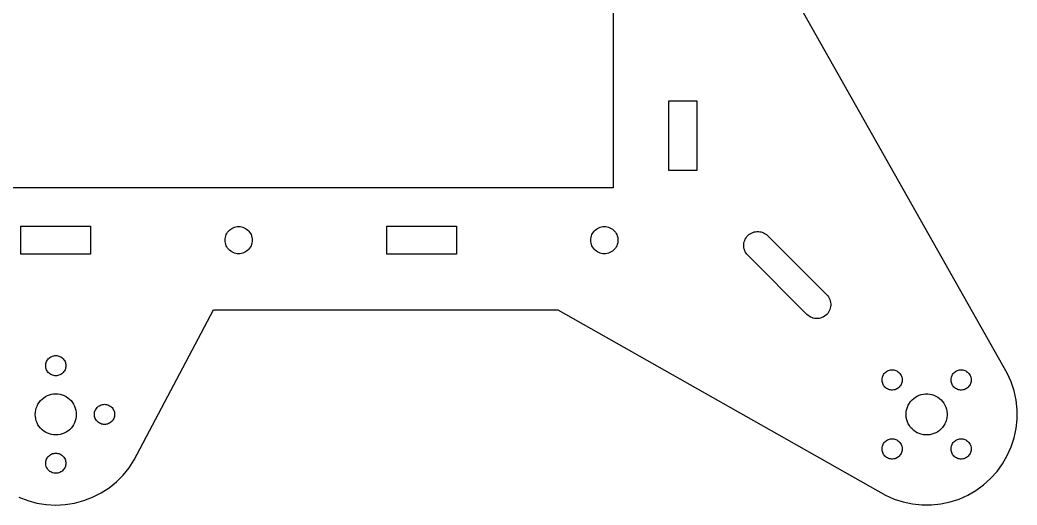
# Model space of a CAD drawing. Header units: metres. Extents: x -138 to 138, y -454 to 233.
# Drawn here: x -5.1 to 138, y 87 to 156.6 of the extents above; entities that cross this region are included whole.
import ezdxf

# ---------------------------------------------------------------- set-up
doc = ezdxf.new("R2010")
doc.units = ezdxf.units.M

msp = doc.modelspace()

# ---------------------------------------------------------------- linework, layer by layer
for p, q in [((80, 187.5), (80, 132.5)), ((136.583, 105.902), (105.998, 160)), ((88, 135), (88, 145)), ((88, 145), (92, 145)), ((92, 145), (92, 135)), ((92, 135), (88, 135)), ((80, 132.5), (-80, 132.5)), ((-5, 123), (-5, 127)), ((-5, 127), (5, 127)), ((5, 127), (5, 123)), ((24.4686, 125.793), (24.5612, 125.975)), ((24.5612, 125.975), (24.6724, 126.146)), ((24.6724, 126.146), (24.8009, 126.305)), ((24.8009, 126.305), (24.9452, 126.449)), ((24.9452, 126.449), (25.1038, 126.578)), ((25.1038, 126.578), (25.275, 126.689)), ((25.275, 126.689), (25.4569, 126.781)), ((25.4569, 126.781), (25.6474, 126.855)), ((25.6474, 126.855), (25.8446, 126.907)), ((25.8446, 126.907), (26.0462, 126.939)), ((26.0462, 126.939), (26.25, 126.95)), ((26.25, 126.95), (26.4538, 126.939)), ((26.4538, 126.939), (26.6554, 126.907)), ((26.6554, 126.907), (26.8526, 126.855)), ((26.8526, 126.855), (27.0431, 126.781)), ((27.0431, 126.781), (27.225, 126.689)), ((27.225, 126.689), (27.3962, 126.578)), ((27.3962, 126.578), (27.5548, 126.449)), ((27.5548, 126.449), (27.6991, 126.305)), ((27.6991, 126.305), (27.8276, 126.146)), ((27.8276, 126.146), (27.9387, 125.975)), ((27.9387, 125.975), (28.0314, 125.793)), ((47.5, 123), (47.5, 127)), ((47.5, 127), (57.5, 127)), ((57.5, 127), (57.5, 123)), ((76.9686, 125.793), (77.0612, 125.975)), ((77.0612, 125.975), (77.1724, 126.146)), ((77.1724, 126.146), (77.3009, 126.305)), ((77.3009, 126.305), (77.4452, 126.449)), ((77.4452, 126.449), (77.6038, 126.578)), ((77.6038, 126.578), (77.775, 126.689)), ((77.775, 126.689), (77.9569, 126.781)), ((77.9569, 126.781), (78.1474, 126.855)), ((78.1474, 126.855), (78.3446, 126.907)), ((78.3446, 126.907), (78.5462, 126.939)), ((78.5462, 126.939), (78.75, 126.95)), ((78.75, 126.95), (78.9538, 126.939)), ((78.9538, 126.939), (79.1554, 126.907)), ((79.1554, 126.907), (79.3526, 126.855)), ((79.3526, 126.855), (79.5431, 126.781)), ((79.5431, 126.781), (79.725, 126.689)), ((79.725, 126.689), (79.8962, 126.578)), ((79.8962, 126.578), (80.0548, 126.449)), ((80.0548, 126.449), (80.1991, 126.305)), ((80.1991, 126.305), (80.3276, 126.146)), ((80.3276, 126.146), (80.4387, 125.975)), ((80.4387, 125.975), (80.5314, 125.793)), ((99.6681, 125.92), (99.8494, 126.025)), ((99.8494, 126.025), (100.041, 126.11)), ((100.041, 126.11), (100.24, 126.174)), ((100.24, 126.174), (100.444, 126.218)), ((100.444, 126.218), (100.653, 126.24)), ((100.653, 126.24), (100.862, 126.24)), ((100.862, 126.24), (101.07, 126.218)), ((101.07, 126.218), (101.275, 126.174)), ((101.275, 126.174), (101.474, 126.11)), ((101.474, 126.11), (101.665, 126.025)), ((101.665, 126.025), (101.847, 125.92)), ((24.3, 125), (24.3107, 125.204)), ((24.3107, 124.796), (24.3, 125)), ((24.3107, 125.204), (24.3426, 125.405)), ((24.3426, 124.595), (24.3107, 124.796)), ((24.3426, 125.405), (24.3954, 125.603)), ((24.3954, 124.397), (24.3426, 124.595)), ((24.3954, 125.603), (24.4686, 125.793)), ((28.0314, 125.793), (28.1046, 125.603)), ((28.1046, 125.603), (28.1574, 125.405)), ((28.1574, 124.595), (28.1046, 124.397)), ((28.1574, 125.405), (28.1893, 125.204)), ((28.1893, 124.796), (28.1574, 124.595)), ((28.1893, 125.204), (28.2, 125)), ((28.2, 125), (28.1893, 124.796)), ((76.8, 125), (76.8107, 125.204)), ((76.8107, 124.796), (76.8, 125)), ((76.8107, 125.204), (76.8426, 125.405)), ((76.8426, 124.595), (76.8107, 124.796)), ((76.8426, 125.405), (76.8954, 125.603)), ((76.8954, 124.397), (76.8426, 124.595)), ((76.8954, 125.603), (76.9686, 125.793)), ((80.5314, 125.793), (80.6046, 125.603)), ((80.6046, 125.603), (80.6574, 125.405)), ((80.6574, 124.595), (80.6046, 124.397)), ((80.6574, 125.405), (80.6893, 125.204)), ((80.6893, 124.796), (80.6574, 124.595)), ((80.6893, 125.204), (80.7, 125)), ((80.7, 125), (80.6893, 124.796)), ((98.7601, 124.347), (98.782, 124.556)), ((98.782, 124.556), (98.8255, 124.76)), ((98.8255, 124.76), (98.8902, 124.959)), ((98.8902, 124.959), (98.9753, 125.151)), ((98.9753, 125.151), (99.08, 125.332)), ((99.08, 125.332), (99.2031, 125.501)), ((99.2031, 125.501), (99.3431, 125.657)), ((99.3431, 125.657), (99.4987, 125.797)), ((99.4987, 125.797), (99.6681, 125.92)), ((101.847, 125.92), (102.016, 125.797)), ((102.016, 125.797), (102.172, 125.657)), ((102.172, 125.657), (110.657, 117.172)), ((24.4686, 124.207), (24.3954, 124.397)), ((24.5612, 124.025), (24.4686, 124.207)), ((24.6724, 123.854), (24.5612, 124.025)), ((24.8009, 123.695), (24.6724, 123.854)), ((24.9452, 123.551), (24.8009, 123.695)), ((25.1038, 123.422), (24.9452, 123.551)), ((25.275, 123.311), (25.1038, 123.422)), ((25.4569, 123.219), (25.275, 123.311)), ((25.6474, 123.145), (25.4569, 123.219)), ((25.8446, 123.093), (25.6474, 123.145)), ((26.0462, 123.061), (25.8446, 123.093)), ((26.6554, 123.093), (26.4538, 123.061)), ((26.8526, 123.145), (26.6554, 123.093)), ((27.0431, 123.219), (26.8526, 123.145)), ((27.225, 123.311), (27.0431, 123.219)), ((27.3962, 123.422), (27.225, 123.311)), ((27.5548, 123.551), (27.3962, 123.422)), ((27.6991, 123.695), (27.5548, 123.551)), ((27.8276, 123.854), (27.6991, 123.695)), ((27.9387, 124.025), (27.8276, 123.854)), ((28.0314, 124.207), (27.9387, 124.025)), ((28.1046, 124.397), (28.0314, 124.207)), ((76.9686, 124.207), (76.8954, 124.397)), ((77.0612, 124.025), (76.9686, 124.207)), ((77.1724, 123.854), (77.0612, 124.025)), ((77.3009, 123.695), (77.1724, 123.854)), ((77.4452, 123.551), (77.3009, 123.695)), ((77.6038, 123.422), (77.4452, 123.551)), ((77.775, 123.311), (77.6038, 123.422)), ((77.9569, 123.219), (77.775, 123.311)), ((78.1474, 123.145), (77.9569, 123.219)), ((78.3446, 123.093), (78.1474, 123.145)), ((78.5462, 123.061), (78.3446, 123.093)), ((79.1554, 123.093), (78.9538, 123.061)), ((79.3526, 123.145), (79.1554, 123.093)), ((79.5431, 123.219), (79.3526, 123.145)), ((79.725, 123.311), (79.5431, 123.219)), ((79.8962, 123.422), (79.725, 123.311)), ((80.0548, 123.551), (79.8962, 123.422)), ((80.1991, 123.695), (80.0548, 123.551)), ((80.3276, 123.854), (80.1991, 123.695)), ((80.4387, 124.025), (80.3276, 123.854)), ((80.5314, 124.207), (80.4387, 124.025)), ((80.6046, 124.397), (80.5314, 124.207)), ((98.7601, 124.138), (98.7601, 124.347)), ((98.782, 123.93), (98.7601, 124.138)), ((98.8255, 123.725), (98.782, 123.93)), ((98.8902, 123.526), (98.8255, 123.725)), ((98.9753, 123.335), (98.8902, 123.526)), ((99.08, 123.153), (98.9753, 123.335)), ((99.2031, 122.984), (99.08, 123.153)), ((5, 123), (-5, 123)), ((26.25, 123.05), (26.0462, 123.061)), ((26.4538, 123.061), (26.25, 123.05)), ((57.5, 123), (47.5, 123)), ((78.75, 123.05), (78.5462, 123.061)), ((78.9538, 123.061), (78.75, 123.05)), ((99.3431, 122.828), (99.2031, 122.984)), ((107.828, 114.343), (99.3431, 122.828)), ((110.657, 117.172), (110.797, 117.016)), ((110.797, 117.016), (110.92, 116.847)), ((110.92, 116.847), (111.025, 116.665)), ((111.025, 116.665), (111.11, 116.474)), ((111.11, 116.474), (111.174, 116.275)), ((111.174, 116.275), (111.218, 116.07)), ((111.218, 116.07), (111.24, 115.862)), ((11.2583, 93.5), (22.6216, 115)), ((22.6216, 115), (72.0784, 115)), ((72.0784, 115), (119.098, 88.4169)), ((110.92, 114.668), (110.797, 114.499)), ((111.025, 114.849), (110.92, 114.668)), ((111.11, 115.041), (111.025, 114.849)), ((111.174, 115.24), (111.11, 115.041)), ((111.218, 115.445), (111.174, 115.24)), ((111.24, 115.653), (111.218, 115.445)), ((111.24, 115.862), (111.24, 115.653)), ((107.984, 114.203), (107.828, 114.343)), ((108.153, 114.08), (107.984, 114.203)), ((108.335, 113.975), (108.153, 114.08)), ((108.526, 113.89), (108.335, 113.975)), ((108.725, 113.826), (108.526, 113.89)), ((108.93, 113.782), (108.725, 113.826)), ((109.138, 113.76), (108.93, 113.782)), ((109.347, 113.76), (109.138, 113.76)), ((109.555, 113.782), (109.347, 113.76)), ((109.76, 113.826), (109.555, 113.782)), ((109.959, 113.89), (109.76, 113.826)), ((110.151, 113.975), (109.959, 113.89)), ((110.332, 114.08), (110.151, 113.975)), ((110.501, 114.203), (110.332, 114.08)), ((110.657, 114.343), (110.501, 114.203)), ((110.797, 114.499), (110.657, 114.343)), ((-1.4183, 107.301), (-1.37903, 107.448)), ((-1.37903, 107.448), (-1.32463, 107.59)), ((-1.32463, 107.59), (-1.25572, 107.725)), ((-1.25572, 107.725), (-1.17307, 107.852)), ((-1.17307, 107.852), (-1.07755, 107.97)), ((-1.07755, 107.97), (-0.97023, 108.078)), ((-0.97023, 108.078), (-0.85228, 108.173)), ((-0.85228, 108.173), (-0.72499, 108.256)), ((-0.72499, 108.256), (-0.58977, 108.325)), ((-0.58977, 108.325), (-0.44807, 108.379)), ((-0.44807, 108.379), (-0.30147, 108.418)), ((-0.30147, 108.418), (-0.15157, 108.442)), ((-0.15157, 108.442), (0, 108.45)), ((0, 108.45), (0.15157, 108.442)), ((0.15157, 108.442), (0.30147, 108.418)), ((0.30147, 108.418), (0.44807, 108.379)), ((0.44807, 108.379), (0.58977, 108.325)), ((0.58977, 108.325), (0.72499, 108.256)), ((0.72499, 108.256), (0.85228, 108.173)), ((0.85228, 108.173), (0.97023, 108.078)), ((0.97023, 108.078), (1.07755, 107.97)), ((1.07755, 107.97), (1.17307, 107.852)), ((1.17307, 107.852), (1.25572, 107.725)), ((1.25572, 107.725), (1.32463, 107.59)), ((1.32463, 107.59), (1.37903, 107.448)), ((1.37903, 107.448), (1.4183, 107.301)), ((-1.45, 107), (-1.44205, 107.152)), ((-1.44205, 106.848), (-1.45, 107)), ((-1.44205, 107.152), (-1.4183, 107.301)), ((-1.4183, 106.699), (-1.44205, 106.848)), ((-1.37903, 106.552), (-1.4183, 106.699)), ((-1.32463, 106.41), (-1.37903, 106.552)), ((-1.25572, 106.275), (-1.32463, 106.41)), ((-1.17307, 106.148), (-1.25572, 106.275)), ((-1.07755, 106.03), (-1.17307, 106.148)), ((-0.97023, 105.922), (-1.07755, 106.03)), ((-0.85228, 105.827), (-0.97023, 105.922)), ((0.97023, 105.922), (0.85228, 105.827)), ((1.07755, 106.03), (0.97023, 105.922)), ((1.17307, 106.148), (1.07755, 106.03)), ((1.25572, 106.275), (1.17307, 106.148)), ((1.32463, 106.41), (1.25572, 106.275)), ((1.37903, 106.552), (1.32463, 106.41)), ((1.4183, 106.699), (1.37903, 106.552)), ((1.4183, 107.301), (1.44205, 107.152)), ((1.44205, 106.848), (1.4183, 106.699)), ((1.44205, 107.152), (1.45, 107)), ((1.45, 107), (1.44205, 106.848)), ((118.923, 105.862), (119.025, 105.975)), ((119.025, 105.975), (119.138, 106.077)), ((119.138, 106.077), (119.261, 106.166)), ((119.261, 106.166), (119.392, 106.242)), ((119.392, 106.242), (119.531, 106.303)), ((119.531, 106.303), (119.675, 106.35)), ((119.675, 106.35), (119.823, 106.382)), ((119.823, 106.382), (119.974, 106.398)), ((119.974, 106.398), (120.126, 106.398)), ((120.126, 106.398), (120.277, 106.382)), ((120.277, 106.382), (120.426, 106.35)), ((120.426, 106.35), (120.57, 106.303)), ((120.57, 106.303), (120.709, 106.242)), ((120.709, 106.242), (120.84, 106.166)), ((120.84, 106.166), (120.963, 106.077)), ((120.963, 106.077), (121.076, 105.975)), ((121.076, 105.975), (121.177, 105.862)), ((128.823, 105.862), (128.924, 105.975)), ((128.924, 105.975), (129.037, 106.077)), ((129.037, 106.077), (129.16, 106.166)), ((129.16, 106.166), (129.291, 106.242)), ((129.291, 106.242), (129.43, 106.303)), ((129.43, 106.303), (129.574, 106.35)), ((129.574, 106.35), (129.723, 106.382)), ((129.723, 106.382), (129.874, 106.398)), ((129.874, 106.398), (130.026, 106.398)), ((130.026, 106.398), (130.177, 106.382)), ((130.177, 106.382), (130.325, 106.35)), ((130.325, 106.35), (130.469, 106.303)), ((130.469, 106.303), (130.608, 106.242)), ((130.608, 106.242), (130.739, 106.166)), ((130.739, 106.166), (130.862, 106.077)), ((130.862, 106.077), (130.975, 105.975)), ((130.975, 105.975), (131.077, 105.862)), ((-0.72499, 105.744), (-0.85228, 105.827)), ((-0.58977, 105.675), (-0.72499, 105.744)), ((-0.44807, 105.621), (-0.58977, 105.675)), ((-0.30147, 105.582), (-0.44807, 105.621)), ((-0.15157, 105.558), (-0.30147, 105.582)), ((0, 105.55), (-0.15157, 105.558)), ((0.15157, 105.558), (0, 105.55)), ((0.30147, 105.582), (0.15157, 105.558)), ((0.44807, 105.621), (0.30147, 105.582)), ((0.58977, 105.675), (0.44807, 105.621)), ((0.72499, 105.744), (0.58977, 105.675)), ((0.85228, 105.827), (0.72499, 105.744)), ((118.602, 105.026), (118.618, 105.177)), ((118.602, 104.874), (118.602, 105.026)), ((118.618, 104.723), (118.602, 104.874)), ((118.618, 105.177), (118.65, 105.325)), ((118.65, 104.574), (118.618, 104.723)), ((118.65, 105.325), (118.697, 105.469)), ((118.697, 104.43), (118.65, 104.574)), ((118.697, 105.469), (118.758, 105.608)), ((118.758, 105.608), (118.834, 105.739)), ((118.834, 105.739), (118.923, 105.862)), ((121.177, 105.862), (121.266, 105.739)), ((121.266, 105.739), (121.342, 105.608)), ((121.342, 105.608), (121.404, 105.469)), ((121.404, 105.469), (121.451, 105.325)), ((121.451, 104.574), (121.404, 104.43)), ((121.451, 105.325), (121.482, 105.177)), ((121.482, 104.723), (121.451, 104.574)), ((121.482, 105.177), (121.498, 105.026)), ((121.498, 104.874), (121.482, 104.723)), ((121.498, 105.026), (121.498, 104.874)), ((128.502, 105.026), (128.518, 105.177)), ((128.502, 104.874), (128.502, 105.026)), ((128.518, 104.723), (128.502, 104.874)), ((128.518, 105.177), (128.549, 105.325)), ((128.549, 104.574), (128.518, 104.723)), ((128.549, 105.325), (128.596, 105.469)), ((128.596, 104.43), (128.549, 104.574)), ((128.596, 105.469), (128.658, 105.608)), ((128.658, 105.608), (128.734, 105.739)), ((128.734, 105.739), (128.823, 105.862)), ((131.077, 105.862), (131.166, 105.739)), ((131.166, 105.739), (131.242, 105.608)), ((131.242, 105.608), (131.303, 105.469)), ((131.303, 105.469), (131.35, 105.325)), ((131.35, 104.574), (131.303, 104.43)), ((131.35, 105.325), (131.382, 105.177)), ((131.382, 104.723), (131.35, 104.574)), ((131.382, 105.177), (131.398, 105.026)), ((131.398, 104.874), (131.382, 104.723)), ((131.398, 105.026), (131.398, 104.874)), ((137.137, 104.659), (136.583, 105.902)), ((137.557, 103.365), (137.137, 104.659)), ((118.758, 104.291), (118.697, 104.43)), ((118.834, 104.16), (118.758, 104.291)), ((118.923, 104.037), (118.834, 104.16)), ((119.025, 103.924), (118.923, 104.037)), ((119.138, 103.823), (119.025, 103.924)), ((119.261, 103.734), (119.138, 103.823)), ((119.392, 103.658), (119.261, 103.734)), ((119.531, 103.596), (119.392, 103.658)), ((119.675, 103.549), (119.531, 103.596)), ((119.823, 103.518), (119.675, 103.549)), ((119.974, 103.502), (119.823, 103.518)), ((120.126, 103.502), (119.974, 103.502)), ((120.277, 103.518), (120.126, 103.502)), ((120.426, 103.549), (120.277, 103.518)), ((120.57, 103.596), (120.426, 103.549)), ((120.709, 103.658), (120.57, 103.596)), ((120.84, 103.734), (120.709, 103.658)), ((120.963, 103.823), (120.84, 103.734)), ((121.076, 103.924), (120.963, 103.823)), ((121.177, 104.037), (121.076, 103.924)), ((121.266, 104.16), (121.177, 104.037)), ((121.342, 104.291), (121.266, 104.16)), ((121.404, 104.43), (121.342, 104.291)), ((128.658, 104.291), (128.596, 104.43)), ((128.734, 104.16), (128.658, 104.291)), ((128.823, 104.037), (128.734, 104.16)), ((128.924, 103.924), (128.823, 104.037)), ((129.037, 103.823), (128.924, 103.924)), ((129.16, 103.734), (129.037, 103.823)), ((129.291, 103.658), (129.16, 103.734)), ((129.43, 103.596), (129.291, 103.658)), ((129.574, 103.549), (129.43, 103.596)), ((129.723, 103.518), (129.574, 103.549)), ((129.874, 103.502), (129.723, 103.518)), ((130.026, 103.502), (129.874, 103.502)), ((130.177, 103.518), (130.026, 103.502)), ((130.325, 103.549), (130.177, 103.518)), ((130.469, 103.596), (130.325, 103.549)), ((130.608, 103.658), (130.469, 103.596)), ((130.739, 103.734), (130.608, 103.658)), ((130.862, 103.823), (130.739, 103.734)), ((130.975, 103.924), (130.862, 103.823)), ((131.077, 104.037), (130.975, 103.924)), ((131.166, 104.16), (131.077, 104.037)), ((131.242, 104.291), (131.166, 104.16)), ((131.303, 104.43), (131.242, 104.291)), ((137.84, 102.034), (137.557, 103.365)), ((-2.55476, 101.475), (-2.3866, 101.734)), ((-2.3866, 101.734), (-2.19228, 101.974)), ((-2.19228, 101.974), (-1.97392, 102.192)), ((-1.97392, 102.192), (-1.73396, 102.387)), ((-1.73396, 102.387), (-1.47499, 102.555)), ((-1.47499, 102.555), (-1.19986, 102.695)), ((-1.19986, 102.695), (-0.91159, 102.806)), ((-0.91159, 102.806), (-0.61333, 102.886)), ((-0.61333, 102.886), (-0.30835, 102.934)), ((-0.30835, 102.934), (0, 102.95)), ((0, 102.95), (0.30835, 102.934)), ((0.30835, 102.934), (0.61333, 102.886)), ((0.61333, 102.886), (0.91159, 102.806)), ((0.91159, 102.806), (1.19986, 102.695)), ((1.19986, 102.695), (1.47499, 102.555)), ((1.47499, 102.555), (1.73396, 102.387)), ((1.73396, 102.387), (1.97392, 102.192)), ((1.97392, 102.192), (2.19228, 101.974)), ((2.19228, 101.974), (2.3866, 101.734)), ((2.3866, 101.734), (2.55476, 101.475)), ((122.526, 101.607), (122.707, 101.857)), ((122.707, 101.857), (122.914, 102.086)), ((122.914, 102.086), (123.143, 102.293)), ((123.143, 102.293), (123.393, 102.474)), ((123.393, 102.474), (123.661, 102.628)), ((123.661, 102.628), (123.943, 102.754)), ((123.943, 102.754), (124.236, 102.849)), ((124.236, 102.849), (124.539, 102.914)), ((124.539, 102.914), (124.846, 102.946)), ((124.846, 102.946), (125.154, 102.946)), ((125.154, 102.946), (125.461, 102.914)), ((125.461, 102.914), (125.764, 102.849)), ((125.764, 102.849), (126.057, 102.754)), ((126.057, 102.754), (126.339, 102.628)), ((126.339, 102.628), (126.607, 102.474)), ((126.607, 102.474), (126.856, 102.293)), ((126.856, 102.293), (127.086, 102.086)), ((127.086, 102.086), (127.293, 101.857)), ((127.293, 101.857), (127.474, 101.607)), ((137.982, 100.68), (137.84, 102.034)), ((-2.95, 100), (-2.93384, 100.308)), ((-2.93384, 100.308), (-2.88553, 100.613)), ((-2.88553, 100.613), (-2.8056, 100.912)), ((-2.8056, 100.912), (-2.69495, 101.2)), ((-2.69495, 101.2), (-2.55476, 101.475)), ((2.55476, 101.475), (2.69495, 101.2)), ((2.69495, 101.2), (2.8056, 100.912)), ((2.8056, 100.912), (2.88553, 100.613)), ((2.88553, 100.613), (2.93384, 100.308)), ((2.93384, 100.308), (2.95, 100)), ((5.55794, 100.152), (5.58168, 100.301)), ((5.58168, 100.301), (5.62096, 100.448)), ((5.62096, 100.448), (5.67535, 100.59)), ((5.67535, 100.59), (5.74426, 100.725)), ((5.74426, 100.725), (5.82692, 100.852)), ((5.82692, 100.852), (5.92244, 100.97)), ((5.92244, 100.97), (6.02975, 101.078)), ((6.02975, 101.078), (6.14771, 101.173)), ((6.14771, 101.173), (6.27499, 101.256)), ((6.27499, 101.256), (6.41022, 101.325)), ((6.41022, 101.325), (6.55191, 101.379)), ((6.55191, 101.379), (6.69852, 101.418)), ((6.69852, 101.418), (6.84842, 101.442)), ((6.84842, 101.442), (7, 101.45)), ((7, 101.45), (7.15157, 101.442)), ((7.15157, 101.442), (7.30147, 101.418)), ((7.30147, 101.418), (7.44807, 101.379)), ((7.44807, 101.379), (7.58977, 101.325)), ((7.58977, 101.325), (7.72499, 101.256)), ((7.72499, 101.256), (7.85228, 101.173)), ((7.85228, 101.173), (7.97023, 101.078)), ((7.97023, 101.078), (8.07755, 100.97)), ((8.07755, 100.97), (8.17307, 100.852)), ((8.17307, 100.852), (8.25572, 100.725)), ((8.25572, 100.725), (8.32463, 100.59)), ((8.32463, 100.59), (8.37903, 100.448)), ((8.37903, 100.448), (8.4183, 100.301)), ((8.4183, 100.301), (8.44205, 100.152)), ((122.054, 100.154), (122.086, 100.461)), ((122.086, 100.461), (122.151, 100.764)), ((122.151, 100.764), (122.246, 101.057)), ((122.246, 101.057), (122.372, 101.339)), ((122.372, 101.339), (122.526, 101.607)), ((127.474, 101.607), (127.628, 101.339)), ((127.628, 101.339), (127.754, 101.057)), ((127.754, 101.057), (127.849, 100.764)), ((127.849, 100.764), (127.914, 100.461)), ((127.914, 100.461), (127.946, 100.154)), ((137.982, 99.3196), (137.982, 100.68)), ((-2.93384, 99.6917), (-2.95, 100)), ((-2.88553, 99.3867), (-2.93384, 99.6917)), ((-2.8056, 99.0884), (-2.88553, 99.3867)), ((-2.69495, 98.8001), (-2.8056, 99.0884)), ((-2.55476, 98.525), (-2.69495, 98.8001)), ((2.69495, 98.8001), (2.55476, 98.525)), ((2.8056, 99.0884), (2.69495, 98.8001)), ((2.88553, 99.3867), (2.8056, 99.0884)), ((2.93384, 99.6917), (2.88553, 99.3867)), ((2.95, 100), (2.93384, 99.6917)), ((5.54999, 100), (5.55794, 100.152)), ((5.55794, 99.8484), (5.54999, 100)), ((5.58168, 99.6985), (5.55794, 99.8484)), ((5.62096, 99.5519), (5.58168, 99.6985)), ((5.67535, 99.4102), (5.62096, 99.5519)), ((5.74426, 99.275), (5.67535, 99.4102)), ((5.82692, 99.1477), (5.74426, 99.275)), ((5.92244, 99.0298), (5.82692, 99.1477)), ((6.02975, 98.9225), (5.92244, 99.0298)), ((6.14771, 98.8269), (6.02975, 98.9225)), ((6.27499, 98.7443), (6.14771, 98.8269)), ((7.85228, 98.8269), (7.72499, 98.7443)), ((7.97023, 98.9225), (7.85228, 98.8269)), ((8.07755, 99.0298), (7.97023, 98.9225)), ((8.17307, 99.1477), (8.07755, 99.0298)), ((8.25572, 99.275), (8.17307, 99.1477)), ((8.32463, 99.4102), (8.25572, 99.275)), ((8.37903, 99.5519), (8.32463, 99.4102)), ((8.4183, 99.6985), (8.37903, 99.5519)), ((8.44205, 99.8484), (8.4183, 99.6985)), ((8.44205, 100.152), (8.45, 100)), ((8.45, 100), (8.44205, 99.8484)), ((122.054, 99.8456), (122.054, 100.154)), ((122.086, 99.5385), (122.054, 99.8456)), ((122.151, 99.2365), (122.086, 99.5385)), ((122.246, 98.9428), (122.151, 99.2365)), ((122.372, 98.6607), (122.246, 98.9428)), ((127.754, 98.9428), (127.628, 98.6607)), ((127.849, 99.2365), (127.754, 98.9428)), ((127.914, 99.5385), (127.849, 99.2365)), ((127.946, 99.8456), (127.914, 99.5385)), ((127.946, 100.154), (127.946, 99.8456)), ((137.84, 97.9664), (137.982, 99.3196)), ((-2.3866, 98.266), (-2.55476, 98.525)), ((-2.19228, 98.0261), (-2.3866, 98.266)), ((-1.97392, 97.8077), (-2.19228, 98.0261)), ((-1.73396, 97.6134), (-1.97392, 97.8077)), ((-1.47499, 97.4452), (-1.73396, 97.6134)), ((-1.19986, 97.3051), (-1.47499, 97.4452)), ((1.47499, 97.4452), (1.19986, 97.3051)), ((1.73396, 97.6134), (1.47499, 97.4452)), ((1.97392, 97.8077), (1.73396, 97.6134)), ((2.19228, 98.0261), (1.97392, 97.8077)), ((2.3866, 98.266), (2.19228, 98.0261)), ((2.55476, 98.525), (2.3866, 98.266)), ((6.41022, 98.6754), (6.27499, 98.7443)), ((6.55191, 98.621), (6.41022, 98.6754)), ((6.69852, 98.5817), (6.55191, 98.621)), ((6.84842, 98.558), (6.69852, 98.5817)), ((7, 98.55), (6.84842, 98.558)), ((7.15157, 98.558), (7, 98.55)), ((7.30147, 98.5817), (7.15157, 98.558)), ((7.44807, 98.621), (7.30147, 98.5817)), ((7.58977, 98.6754), (7.44807, 98.621)), ((7.72499, 98.7443), (7.58977, 98.6754)), ((122.526, 98.3933), (122.372, 98.6607)), ((122.707, 98.1435), (122.526, 98.3933)), ((122.914, 97.914), (122.707, 98.1435)), ((123.143, 97.7074), (122.914, 97.914)), ((123.393, 97.5259), (123.143, 97.7074)), ((123.661, 97.3716), (123.393, 97.5259)), ((123.943, 97.246), (123.661, 97.3716)), ((126.339, 97.3716), (126.057, 97.246)), ((126.607, 97.5259), (126.339, 97.3716)), ((126.856, 97.7074), (126.607, 97.5259)), ((127.086, 97.914), (126.856, 97.7074)), ((127.293, 98.1435), (127.086, 97.914)), ((127.474, 98.3933), (127.293, 98.1435)), ((127.628, 98.6607), (127.474, 98.3933)), ((137.557, 96.6354), (137.84, 97.9664)), ((-0.91159, 97.1944), (-1.19986, 97.3051)), ((-0.61333, 97.1145), (-0.91159, 97.1944)), ((-0.30835, 97.0662), (-0.61333, 97.1145)), ((0, 97.05), (-0.30835, 97.0662)), ((0.30835, 97.0662), (0, 97.05)), ((0.61333, 97.1145), (0.30835, 97.0662)), ((0.91159, 97.1944), (0.61333, 97.1145)), ((1.19986, 97.3051), (0.91159, 97.1944)), ((118.834, 95.84), (118.923, 95.9628)), ((118.923, 95.9628), (119.025, 96.0756)), ((119.025, 96.0756), (119.138, 96.1771)), ((119.138, 96.1771), (119.261, 96.2663)), ((119.261, 96.2663), (119.392, 96.3422)), ((119.392, 96.3422), (119.531, 96.404)), ((119.531, 96.404), (119.675, 96.4509)), ((119.675, 96.4509), (119.823, 96.4824)), ((119.823, 96.4824), (119.974, 96.4983)), ((119.974, 96.4983), (120.126, 96.4983)), ((120.126, 96.4983), (120.277, 96.4824)), ((120.277, 96.4824), (120.426, 96.4509)), ((120.426, 96.4509), (120.57, 96.404)), ((120.57, 96.404), (120.709, 96.3422)), ((120.709, 96.3422), (120.84, 96.2663)), ((120.84, 96.2663), (120.963, 96.1771)), ((120.963, 96.1771), (121.076, 96.0756)), ((121.076, 96.0756), (121.177, 95.9628)), ((121.177, 95.9628), (121.266, 95.84)), ((124.236, 97.1505), (123.943, 97.246)), ((124.539, 97.0863), (124.236, 97.1505)), ((124.846, 97.0541), (124.539, 97.0863)), ((125.154, 97.0541), (124.846, 97.0541)), ((125.461, 97.0863), (125.154, 97.0541)), ((125.764, 97.1505), (125.461, 97.0863)), ((126.057, 97.246), (125.764, 97.1505)), ((128.734, 95.84), (128.823, 95.9628)), ((128.823, 95.9628), (128.924, 96.0756)), ((128.924, 96.0756), (129.037, 96.1771)), ((129.037, 96.1771), (129.16, 96.2663)), ((129.16, 96.2663), (129.291, 96.3422)), ((129.291, 96.3422), (129.43, 96.404)), ((129.43, 96.404), (129.574, 96.4509)), ((129.574, 96.4509), (129.723, 96.4824)), ((129.723, 96.4824), (129.874, 96.4983)), ((129.874, 96.4983), (130.026, 96.4983)), ((130.026, 96.4983), (130.177, 96.4824)), ((130.177, 96.4824), (130.325, 96.4509)), ((130.325, 96.4509), (130.469, 96.404)), ((130.469, 96.404), (130.608, 96.3422)), ((130.608, 96.3422), (130.739, 96.2663)), ((130.739, 96.2663), (130.862, 96.1771)), ((130.862, 96.1771), (130.975, 96.0756)), ((130.975, 96.0756), (131.077, 95.9628)), ((131.077, 95.9628), (131.166, 95.84)), ((137.137, 95.3412), (137.557, 96.6354)), ((118.602, 95.1261), (118.618, 95.2771)), ((118.602, 94.9744), (118.602, 95.1261)), ((118.618, 94.8234), (118.602, 94.9744)), ((118.618, 95.2771), (118.65, 95.4255)), ((118.65, 94.675), (118.618, 94.8234)), ((118.65, 95.4255), (118.697, 95.5699)), ((118.697, 94.5306), (118.65, 94.675)), ((118.697, 95.5699), (118.758, 95.7085)), ((118.758, 94.392), (118.697, 94.5306)), ((118.758, 95.7085), (118.834, 95.84)), ((121.266, 95.84), (121.342, 95.7086)), ((121.342, 95.7086), (121.404, 95.5699)), ((121.404, 94.5306), (121.342, 94.392)), ((121.404, 95.5699), (121.451, 95.4256)), ((121.451, 94.675), (121.404, 94.5306)), ((121.451, 95.4256), (121.482, 95.2771)), ((121.482, 94.8234), (121.451, 94.675)), ((121.482, 95.2771), (121.498, 95.1262)), ((121.498, 94.9744), (121.482, 94.8234)), ((121.498, 95.1262), (121.498, 94.9744)), ((128.502, 95.1262), (128.518, 95.2771)), ((128.502, 94.9744), (128.502, 95.1262)), ((128.518, 94.8234), (128.502, 94.9744)), ((128.518, 95.2771), (128.549, 95.4256)), ((128.549, 94.675), (128.518, 94.8234)), ((128.549, 95.4256), (128.596, 95.5699)), ((128.596, 94.5306), (128.549, 94.675)), ((128.596, 95.5699), (128.658, 95.7086)), ((128.658, 94.392), (128.596, 94.5306)), ((128.658, 95.7086), (128.734, 95.84)), ((131.166, 95.84), (131.242, 95.7085)), ((131.242, 95.7085), (131.303, 95.5699)), ((131.303, 94.5306), (131.242, 94.392)), ((131.303, 95.5699), (131.35, 95.4255)), ((131.35, 94.675), (131.303, 94.5306)), ((131.35, 95.4255), (131.382, 95.2771)), ((131.382, 94.8234), (131.35, 94.675)), ((131.382, 95.2771), (131.398, 95.1261)), ((131.398, 94.9744), (131.382, 94.8234)), ((131.398, 95.1261), (131.398, 94.9744)), ((136.583, 94.0981), (137.137, 95.3412)), ((-1.45, 93), (-1.44205, 93.1516)), ((-1.44205, 93.1516), (-1.4183, 93.3015)), ((-1.4183, 93.3015), (-1.37903, 93.4481)), ((-1.37903, 93.4481), (-1.32463, 93.5898)), ((-1.32463, 93.5898), (-1.25572, 93.725)), ((-1.25572, 93.725), (-1.17307, 93.8523)), ((-1.17307, 93.8523), (-1.07755, 93.9702)), ((-1.07755, 93.9702), (-0.97023, 94.0776)), ((-0.97023, 94.0776), (-0.85228, 94.1731)), ((-0.85228, 94.1731), (-0.72499, 94.2557)), ((-0.72499, 94.2557), (-0.58977, 94.3246)), ((-0.58977, 94.3246), (-0.44807, 94.379)), ((-0.44807, 94.379), (-0.30147, 94.4183)), ((-0.30147, 94.4183), (-0.15157, 94.4421)), ((-0.15157, 94.4421), (0, 94.45)), ((0, 94.45), (0.15157, 94.4421)), ((0.15157, 94.4421), (0.30147, 94.4183)), ((0.30147, 94.4183), (0.44807, 94.379)), ((0.44807, 94.379), (0.58977, 94.3246)), ((0.58977, 94.3246), (0.72499, 94.2557)), ((0.72499, 94.2557), (0.85228, 94.1731)), ((0.85228, 94.1731), (0.97023, 94.0776)), ((0.97023, 94.0776), (1.07755, 93.9702)), ((1.07755, 93.9702), (1.17307, 93.8523)), ((1.17307, 93.8523), (1.25572, 93.725)), ((1.25572, 93.725), (1.32463, 93.5898)), ((1.32463, 93.5898), (1.37903, 93.4481)), ((1.37903, 93.4481), (1.4183, 93.3015)), ((1.4183, 93.3015), (1.44205, 93.1516)), ((1.44205, 93.1516), (1.45, 93)), ((10.5172, 92.3588), (11.2583, 93.5)), ((118.834, 94.2605), (118.758, 94.392)), ((118.923, 94.1378), (118.834, 94.2605)), ((119.025, 94.025), (118.923, 94.1378)), ((119.138, 93.9234), (119.025, 94.025)), ((119.261, 93.8342), (119.138, 93.9234)), ((119.392, 93.7583), (119.261, 93.8342)), ((119.531, 93.6966), (119.392, 93.7583)), ((119.675, 93.6497), (119.531, 93.6966)), ((119.823, 93.6181), (119.675, 93.6497)), ((119.974, 93.6023), (119.823, 93.6181)), ((120.126, 93.6023), (119.974, 93.6023)), ((120.277, 93.6181), (120.126, 93.6023)), ((120.426, 93.6497), (120.277, 93.6181)), ((120.57, 93.6966), (120.426, 93.6497)), ((120.709, 93.7583), (120.57, 93.6966)), ((120.84, 93.8342), (120.709, 93.7583)), ((120.963, 93.9234), (120.84, 93.8342)), ((121.076, 94.025), (120.963, 93.9234)), ((121.177, 94.1378), (121.076, 94.025)), ((121.266, 94.2605), (121.177, 94.1378)), ((121.342, 94.392), (121.266, 94.2605)), ((128.734, 94.2605), (128.658, 94.392)), ((128.823, 94.1378), (128.734, 94.2605)), ((128.924, 94.025), (128.823, 94.1378)), ((129.037, 93.9234), (128.924, 94.025)), ((129.16, 93.8342), (129.037, 93.9234)), ((129.291, 93.7583), (129.16, 93.8342)), ((129.43, 93.6966), (129.291, 93.7583)), ((129.574, 93.6497), (129.43, 93.6966)), ((129.723, 93.6181), (129.574, 93.6497)), ((129.874, 93.6023), (129.723, 93.6181)), ((130.026, 93.6023), (129.874, 93.6023)), ((130.177, 93.6181), (130.026, 93.6023)), ((130.325, 93.6497), (130.177, 93.6181)), ((130.469, 93.6966), (130.325, 93.6497)), ((130.608, 93.7583), (130.469, 93.6966)), ((130.739, 93.8342), (130.608, 93.7583)), ((130.862, 93.9234), (130.739, 93.8342)), ((130.975, 94.025), (130.862, 93.9234)), ((131.077, 94.1378), (130.975, 94.025)), ((131.166, 94.2605), (131.077, 94.1378)), ((131.242, 94.392), (131.166, 94.2605)), ((135.903, 92.9197), (136.583, 94.0981)), ((-1.44205, 92.8484), (-1.45, 93)), ((-1.4183, 92.6985), (-1.44205, 92.8484)), ((-1.37903, 92.5519), (-1.4183, 92.6985)), ((-1.32463, 92.4102), (-1.37903, 92.5519)), ((-1.25572, 92.275), (-1.32463, 92.4102)), ((-1.17307, 92.1477), (-1.25572, 92.275)), ((-1.07755, 92.0298), (-1.17307, 92.1477)), ((-0.97023, 91.9225), (-1.07755, 92.0298)), ((-0.85228, 91.8269), (-0.97023, 91.9225)), ((-0.72499, 91.7443), (-0.85228, 91.8269)), ((-0.58977, 91.6754), (-0.72499, 91.7443)), ((-0.44807, 91.621), (-0.58977, 91.6754)), ((-0.30147, 91.5817), (-0.44807, 91.621)), ((0.44807, 91.621), (0.30147, 91.5817)), ((0.58977, 91.6754), (0.44807, 91.621)), ((0.72499, 91.7443), (0.58977, 91.6754)), ((0.85228, 91.8269), (0.72499, 91.7443)), ((0.97023, 91.9225), (0.85228, 91.8269)), ((1.07755, 92.0298), (0.97023, 91.9225)), ((1.17307, 92.1477), (1.07755, 92.0298)), ((1.25572, 92.275), (1.17307, 92.1477)), ((1.32463, 92.4102), (1.25572, 92.275)), ((1.37903, 92.5519), (1.32463, 92.4102)), ((1.4183, 92.6985), (1.37903, 92.5519)), ((1.44205, 92.8484), (1.4183, 92.6985)), ((1.45, 93), (1.44205, 92.8484)), ((9.66087, 91.3013), (10.5172, 92.3588)), ((134.192, 90.8076), (135.103, 91.8188)), ((135.103, 91.8188), (135.903, 92.9197)), ((-0.15157, 91.558), (-0.30147, 91.5817)), ((0, 91.55), (-0.15157, 91.558)), ((0.15157, 91.558), (0, 91.55)), ((0.30147, 91.5817), (0.15157, 91.558)), ((7.6412, 89.4828), (8.69868, 90.3391)), ((8.69868, 90.3391), (9.66087, 91.3013)), ((133.181, 89.8971), (134.192, 90.8076)), ((5.28757, 88.1239), (6.5, 88.7417)), ((6.5, 88.7417), (7.6412, 89.4828)), ((130.902, 88.4169), (132.08, 89.0973)), ((132.08, 89.0973), (133.181, 89.8971)), ((-5.28757, 88.1239), (-4.01721, 87.6363)), ((-4.01721, 87.6363), (-2.70285, 87.2841)), ((2.70285, 87.2841), (4.01721, 87.6363)), ((4.01721, 87.6363), (5.28757, 88.1239)), ((119.098, 88.4169), (120.341, 87.8635)), ((120.341, 87.8635), (121.635, 87.443)), ((121.635, 87.443), (122.966, 87.1601)), ((127.034, 87.1601), (128.365, 87.443)), ((128.365, 87.443), (129.659, 87.8635)), ((129.659, 87.8635), (130.902, 88.4169)), ((-2.70285, 87.2841), (-1.35886, 87.0712)), ((-1.35886, 87.0712), (0, 87)), ((0, 87), (1.35886, 87.0712)), ((1.35886, 87.0712), (2.70285, 87.2841)), ((122.966, 87.1601), (124.32, 87.0178)), ((124.32, 87.0178), (125.68, 87.0178)), ((125.68, 87.0178), (127.034, 87.1601))]:
    msp.add_line(p, q)

doc.saveas('drawing.dxf')
